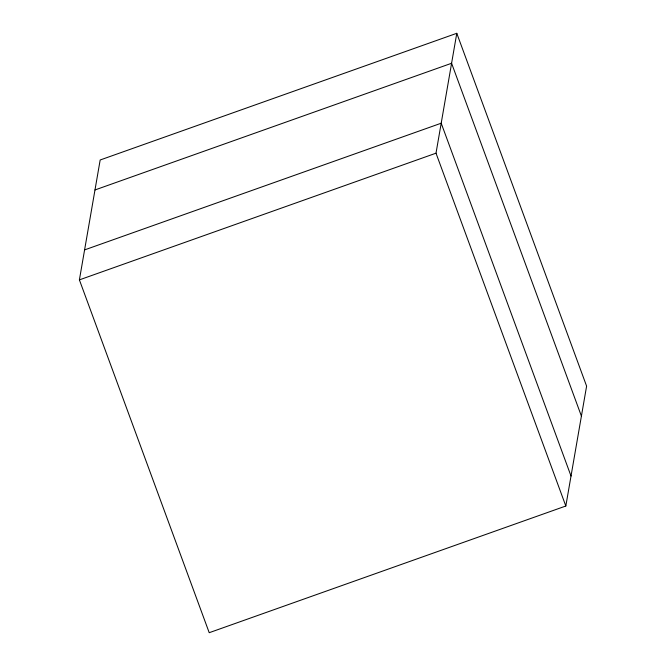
<?xml version="1.0" encoding="UTF-8"?>
<svg xmlns="http://www.w3.org/2000/svg" width="666" height="666" viewBox="0 0 666 666"><rect width="100%" height="100%" fill="white"/><g stroke="black" fill="none" stroke-linecap="round" stroke-linejoin="round"><path stroke-width="1" d="M79.396 279.87L100.175 159.99L456.784 33.3L586.604 386.13L565.825 506.01L209.216 632.7L79.396 279.87L436.005 153.18L456.784 33.3M94.98 189.96L451.59 63.27L581.41 416.1M84.59 249.9L441.2 123.21L571.02 476.04M436.005 153.18L565.825 506.01"/></g></svg>
